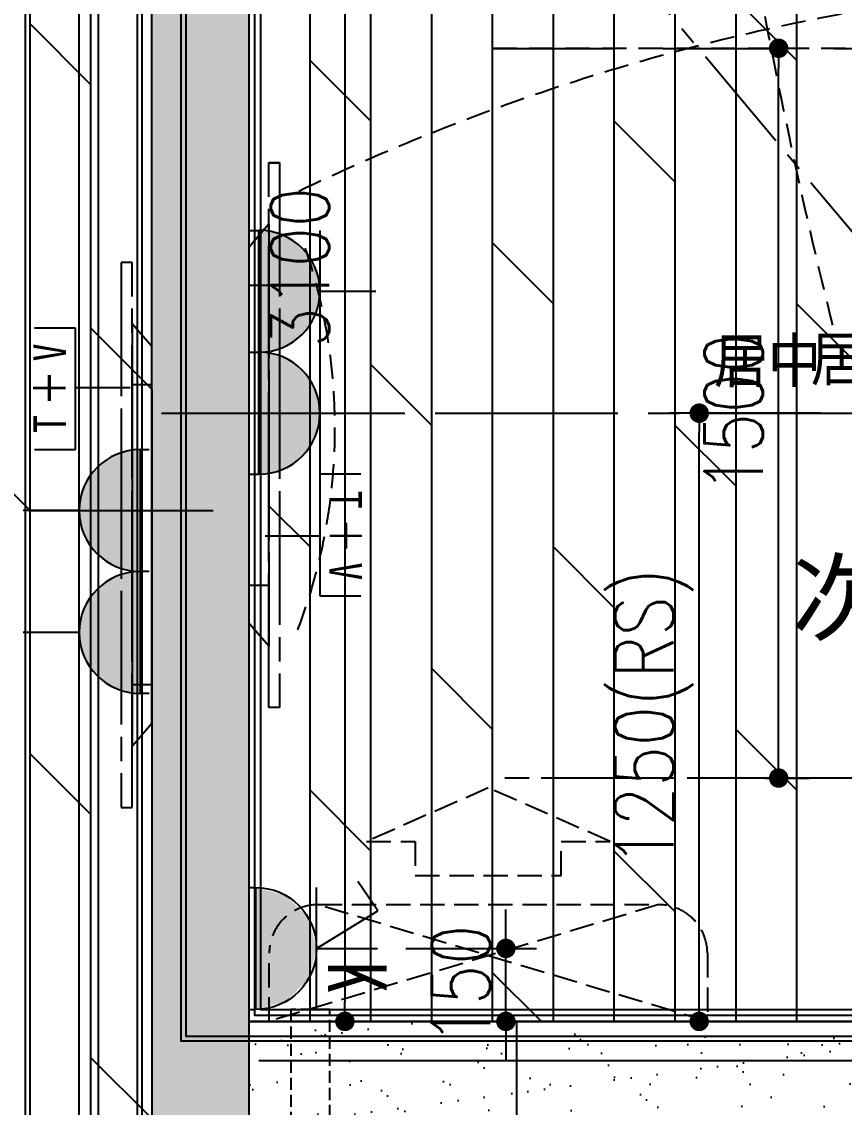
# Model space of a CAD drawing. Header units: inches. Extents: x -2597087 to 134135, y -662679 to 20000.
# Drawn here: x 10958 to 12648, y 6673 to 8905 of the extents above; entities that cross this region are included whole.
import ezdxf
from ezdxf.enums import TextEntityAlignment as Align

# ---------------------------------------------------------------- set-up
doc = ezdxf.new("R2010")
doc.units = ezdxf.units.IN
doc.header["$LTSCALE"] = 100
doc.header["$MEASUREMENT"] = 0
for name, pattern in [('__DASH', [0.35, 0.25, -0.1]), ('CENTER2', [1.125, 0.75, -0.125, 0.125, -0.125]), ('DASH', [0.35, 0.25, -0.1]), ('DASHDOT2', [12.7, 6.35, -3.175, 0, -3.175]), ('HIDDENX2', [0.75, 0.5, -0.25])]:
    doc.linetypes.add(name, pattern=pattern)
doc.layers.get('0').update_dxf_attribs({"linetype": 'CONTINUOUS'})
doc.layers.get('Defpoints').update_dxf_attribs({"linetype": 'CONTINUOUS'})
for name, color, linetype in [('_ARWALL-1', 7, 'CONTINUOUS'), ('AIR', 252, 'DASH'), ('EQUIP-动力', 3, 'CONTINUOUS'), ('floor', 8, 'CONTINUOUS'), ('IRC-MED1', 250, 'CONTINUOUS'), ('P-Furniture(活动家具)', 134, 'CONTINUOUS'), ('PUB_HATCH', 8, 'CONTINUOUS'), ('RC', 1, 'CONTINUOUS'), ('WALL', 7, 'CONTINUOUS'), ('wall-dim', 3, 'CONTINUOUS'), ('WC', 1, 'CONTINUOUS'), ('天花开线', 4, 'CONTINUOUS'), ('家具', 1, 'DASH'), ('空调', 8, 'CONTINUOUS'), ('连线', 6, 'CONTINUOUS')]:
    doc.layers.add(name, color=color, linetype=linetype)
doc.styles.add('_TCH_LABEL', font='COMPLEX', dxfattribs={"bigfont": 'GBCBIG'})
doc.styles.get("Standard").update_dxf_attribs({"font": 'txt.shx', "width": 0.8, "bigfont": 'GBCBIG.shx'})
doc.styles.add('STYLE1', font='stylu.ttf')
doc.styles.add('宋体', font='', dxfattribs={"width": 0.8})
doc.styles.get('宋体').set_extended_font_data('SimSun')
doc.dimstyles.new('50', dxfattribs={"dimscale": 50, "dimtxt": 2.4, "dimasz": 0.8, "dimexe": 1.25, "dimexo": 0.6, "dimgap": 0.65, "dimtad": 1, "dimdec": 0, "dimdsep": 46, "dimtxsty": 'Standard', "dimblk1": 'DOT', "dimblk2": 'DOT', "dimsah": 1, "dimcen": 2.5, "dimclrd": 3, "dimclre": 3, "dimclrt": 3, "dimadec": 0, "dimazin": 0, "dimtfac": 1, "dimtdec": 0, "dimtix": 1, "dimtmove": 2, "dimatfit": 0, "dimldrblk": 'DOT', "dimfxl": 5, "dimfxlon": 1, "dimarcsym": 0})

# ---------------------------------------------------------------- blocks, each defined once
blk = doc.blocks.new('tv')
at = {"layer": '家具', "linetype": 'HIDDENX2'}
for p, q in [((32878.5, 106664.2), (32838.2, 106664.2)), ((32878.5, 106047.4), (32878.5, 106664.2)), ((32878.5, 106047.4), (32838.2, 106047.4))]:
    blk.add_line(p, q, dxfattribs=at)
for points in [[(32815.8, 105795.8), (32838.2, 105795.8), (32838.2, 106915.8), (32815.8, 106915.8)], [(32838.2, 106789.9), (32838.2, 105921.7), (32878.5, 105968.6), (32878.5, 106743.1)]]:
    blk.add_lwpolyline(points, close=True, dxfattribs=at)
blk = doc.blocks.new('A$C23D1377F')
at = {"layer": '家具', "linetype": 'HIDDENX2', "ltscale": 100}
for p, q in [((0, 391.6), (0, 1008.4)), ((0, 1008.4), (40.3, 1008.4)), ((0, 391.6), (40.3, 391.6))]:
    blk.add_line(p, q, dxfattribs=at)
at = {"layer": '家具', "linetype": 'HIDDENX2'}
blk.add_lwpolyline([(62.7, 140), (40.3, 140), (40.3, 1260), (62.7, 1260)], close=True, dxfattribs=at)
at = {"layer": '家具', "linetype": 'HIDDENX2', "ltscale": 100}
blk.add_lwpolyline([(40.3, 1134.1), (40.3, 265.9), (0, 312.7), (0, 1087.3)], close=True, dxfattribs=at)
blk = doc.blocks.new('_Dot')
at = {"color": 0, "linetype": 'ByBlock', "lineweight": -2}
blk.add_line((-0.5, 0), (-1, 0), dxfattribs=at)
at = {"color": 0, "linetype": 'ByBlock', "const_width": 0.5}
blk.add_lwpolyline([(-0.25, 0, 1), (0.25, 0, 1)], format="xyb", close=True, dxfattribs=at)
blk = doc.blocks.new('*D97')
at = {"layer": 'Defpoints', "color": 0, "transparency": 16777216}
for p in [(10798.1, 10149.9), (11024.6, 10149.9), (11025, 6149.9)]:
    blk.add_point(p, dxfattribs=at)
at = {"layer": 'wall-dim', "color": 3, "lineweight": -2, "transparency": 16777216}
for p, q in [((10994.6, 10149.9), (10735.6, 10149.9)), ((10798.1, 6189.9), (10798.1, 10109.9)), ((10995, 6149.9), (10735.6, 6149.9))]:
    blk.add_line(p, q, dxfattribs=at)
at = {"layer": 'wall-dim', "color": 3, "lineweight": -2, "transparency": 16777216, "xscale": 40, "yscale": 40, "zscale": 40}
for p, rotation in [((10798.1, 10149.9), 90), ((10798.1, 6149.9), 270)]:
    blk.add_blockref('_Dot', p, dxfattribs=dict(at, rotation=rotation))
at = {"layer": 'wall-dim', "color": 3, "transparency": 16777216, "insert": (10705.6, 8149.9), "char_height": 120, "attachment_point": 5, "rotation": 90}
blk.add_mtext('4000', dxfattribs=at)
blk = doc.blocks.new('*D98')
at = {"layer": 'Defpoints', "color": 0, "transparency": 16777216}
for p in [(11495.8, 9949.9), (11395.8, 6849.9), (11621.8, 6849.9)]:
    blk.add_point(p, dxfattribs=at)
at = {"layer": 'wall-dim', "color": 3, "lineweight": -2, "transparency": 16777216}
for p, q in [((11525.8, 9949.9), (11684.3, 9949.9)), ((11621.8, 9909.9), (11621.8, 6889.9)), ((11425.8, 6849.9), (11684.3, 6849.9))]:
    blk.add_line(p, q, dxfattribs=at)
at = {"layer": 'wall-dim', "color": 3, "lineweight": -2, "transparency": 16777216, "xscale": 40, "yscale": 40, "zscale": 40}
for p, rotation in [((11621.8, 9949.9), 90), ((11621.8, 6849.9), 270)]:
    blk.add_blockref('_Dot', p, dxfattribs=dict(at, rotation=rotation))
at = {"layer": 'wall-dim', "color": 3, "transparency": 16777216, "insert": (11529.3, 8399.9), "char_height": 120, "attachment_point": 5, "rotation": 90}
blk.add_mtext('3100', dxfattribs=at)
blk = doc.blocks.new('A$C3E602A83')
at = {"layer": '家具', "color": 2, "linetype": 'HIDDENX2'}
blk.add_lwpolyline([(0, 1953.9), (0, 1953.9), (0, 453.9), (2099.9, 453.9), (2099.9, 1953.9)], close=True, dxfattribs=at)
blk = doc.blocks.new('*D192')
at = {"layer": 'Defpoints', "color": 0, "transparency": 16777216}
for p in [(12455.1, 8850.1), (12512.7, 8850.1), (12455.1, 7350.1)]:
    blk.add_point(p, dxfattribs=at)
at = {"layer": 'WC', "color": 3, "lineweight": -2, "transparency": 16777216}
for p, q in [((12485.1, 8850.1), (12575.2, 8850.1)), ((12512.7, 7390.1), (12512.7, 8810.1)), ((12485.1, 7350.1), (12575.2, 7350.1))]:
    blk.add_line(p, q, dxfattribs=at)
at = {"layer": 'WC', "color": 3, "lineweight": -2, "transparency": 16777216, "xscale": 40, "yscale": 40, "zscale": 40}
for p, rotation in [((12512.7, 8850.1), 90), ((12512.7, 7350.1), 270)]:
    blk.add_blockref('_Dot', p, dxfattribs=dict(at, rotation=rotation))
at = {"layer": 'WC', "color": 3, "transparency": 16777216, "insert": (12420.2, 8100.1), "char_height": 120, "attachment_point": 5, "rotation": 90}
blk.add_mtext('1500', dxfattribs=at)
blk = doc.blocks.new('A$C65142D5C')
at = {"layer": '空调', "linetype": 'DASH', "ltscale": 2}
for p, q in [((240, 100), (0, 900)), ((0, 0), (240, 800))]:
    blk.add_line(p, q, dxfattribs=at)
blk.add_lwpolyline([(0, 0), (0, 900), (140, 900, -0.414214), (240, 800), (240, 100, -0.414214), (140, 0)], format="xyb", close=True, dxfattribs=at)
blk.add_lwpolyline([(370, 700), (370, 600), (300, 600), (300, 300), (370, 300), (370, 200), (480, 450)], close=True, dxfattribs=at)
blk = doc.blocks.new('A$C38B7485E')
at = {"layer": 'PUB_HATCH'}
blk.add_hatch(color=6, dxfattribs=at).paths.add_polyline_path([(3199.6, 1800), (3200.7, 2200), (3200.1, 2200), (3200.1, 4400), (3000.1, 4400), (2999, 1800)])
at = {"layer": '_ARWALL-1'}
blk.add_lwpolyline([(3200.1, 5400), (3100.1, 5400), (3100.1, 5500), (2999.7, 5500), (3000.1, 1500), (2650.1, 1500), (2650.1, 1300), (3750.1, 1300), (3750.1, 1500), (3200.1, 1500), (3200.1, 2200), (3200.1, 2200), (3200.1, 5300)], dxfattribs=at)
at = {"layer": 'WALL', "color": 4}
blk.add_line((3200.1, 2200), (5800.1, 2200), dxfattribs=at)
blk = doc.blocks.new('HJ1')
for p, q in [((-337.8, 478), (-337.8, 444.2)), ((-337.8, 444.2), (337.8, 444.2)), ((337.8, 478), (337.8, 444.2)), ((337.8, 106.4), (-337.8, 106.4)), ((0, 106.4), (-209.3, -232)), ((0, 106.4), (0, -231.4)), ((-209.3, -232), (-370.8, -122.7))]:
    blk.add_line(p, q)
blk.add_arc((0, 444.2), 337.8, 180, 0)
for points in [[(292.6, 275.3), (-292.6, 275.3), (337.8, 444.2), (-337.8, 444.2)], [(168.9, 151.7), (-168.9, 151.7), (292.6, 275.3), (-292.6, 275.3)], [(0, 106.4), (0, 106.4), (168.9, 151.7), (-168.9, 151.7)]]:
    blk.add_solid(points)
at = {"style": '_TCH_LABEL', "flags": 9}
blk.add_attdef('A', (0, -231.4), '', height=0.0135, dxfattribs=at)
blk = doc.blocks.new('*D319')
at = {"layer": 'Defpoints', "color": 0, "transparency": 16777216}
for p in [(11717, 6999.9), (11952.5, 6999.9), (11717, 6849.9)]:
    blk.add_point(p, dxfattribs=at)
at = {"layer": 'EQUIP-动力', "color": 3, "lineweight": -2, "transparency": 16777216}
for p, q in [((11952.5, 7039.9), (11952.5, 7079.9)), ((11747, 6999.9), (12015, 6999.9)), ((11952.5, 6849.9), (11952.5, 6999.9)), ((11747, 6849.9), (12015, 6849.9)), ((11952.5, 6809.9), (11952.5, 6769.9))]:
    blk.add_line(p, q, dxfattribs=at)
at = {"layer": 'EQUIP-动力', "color": 3, "lineweight": -2, "transparency": 16777216, "xscale": 40, "yscale": 40, "zscale": 40}
for p, rotation in [((11952.5, 6999.9), 270), ((11952.5, 6849.9), 90)]:
    blk.add_blockref('_Dot', p, dxfattribs=dict(at, rotation=rotation))
at = {"layer": 'EQUIP-动力', "color": 3, "transparency": 16777216, "insert": (11860, 6924.9), "char_height": 120, "attachment_point": 5, "rotation": 90}
blk.add_mtext('150', dxfattribs=at)
blk = doc.blocks.new('safre2cdas')
at = {"linetype": 'ByBlock', "lineweight": -2}
h = blk.add_hatch(color=0, dxfattribs=at)
edge = h.paths.add_edge_path()
edge.add_ellipse((-141.7, 0), major_axis=(-88.6, 88.6), ratio=1, start_angle=135, end_angle=315, ccw=False)
edge.add_line((-141.7, -125.2), (-141.7, 125.2))
at = {"color": 0, "linetype": 'ByBlock', "lineweight": -2}
for p, q in [((-160.3, 125.2), (-141.7, 125.2)), ((-141.7, 125.2), (-141.7, -125.2)), ((-16.4, -125.2), (-16.4, 125.2)), ((-16.4, 0), (98.6, 0)), ((-160.3, -125.2), (-141.7, -125.2))]:
    blk.add_line(p, q, dxfattribs=at)
at = {"color": 0, "linetype": 'ByBlock', "lineweight": -2, "extrusion": (0, 0, -1)}
blk.add_ellipse((-141.7, 0), major_axis=(88.6, 88.6), ratio=1, start_param=-0.785398, end_param=2.356194, dxfattribs=at)
blk = doc.blocks.new('PCG7')
at = {"color": 0, "linetype": 'ByBlock', "lineweight": -2}
for p, q in [((-120.3, 675), (-120.3, 300)), ((995.6, 300), (995.6, 675)), ((-120.3, 300), (995.6, 300)), ((450.5, 300), (450.5, -200.9))]:
    blk.add_line(p, q, dxfattribs=at)
at = {"color": 0, "linetype": 'ByBlock', "lineweight": -2, "style": '宋体', "width": 0.8}
for s, p in [('T', (33.1, 386)), ('＋', (281.9, 384.9)), ('V', (690.3, 386))]:
    blk.add_text(s, height=300, dxfattribs=at).set_placement(p)
blk = doc.blocks.new('*D478')
at = {"layer": 'Defpoints', "color": 0, "transparency": 16777216}
for p in [(12349.5, 8100.1), (12628.9, 8100.1), (12779.6, 6849.9)]:
    blk.add_point(p, dxfattribs=at)
at = {"layer": 'EQUIP-动力', "color": 3, "lineweight": -2, "transparency": 16777216}
for p, q in [((12598.9, 8100.1), (12287, 8100.1)), ((12349.5, 6889.9), (12349.5, 8060.1)), ((12599.5, 6849.9), (12287, 6849.9))]:
    blk.add_line(p, q, dxfattribs=at)
at = {"layer": 'EQUIP-动力', "color": 3, "lineweight": -2, "transparency": 16777216, "xscale": 40, "yscale": 40, "zscale": 40}
for p, rotation in [((12349.5, 8100.1), 90), ((12349.5, 6849.9), 270)]:
    blk.add_blockref('_Dot', p, dxfattribs=dict(at, rotation=rotation))
at = {"layer": 'EQUIP-动力', "color": 3, "transparency": 16777216, "insert": (12257, 7475), "char_height": 120, "attachment_point": 5, "rotation": 90}
blk.add_mtext('1250(RS)', dxfattribs=at)
blk = doc.blocks.new('*D728')
at = {"layer": 'Defpoints', "color": 0, "transparency": 16777216}
for p in [(10798.1, 10149.9), (11024.6, 10149.9), (11025, 6149.9)]:
    blk.add_point(p, dxfattribs=at)
at = {"layer": 'wall-dim', "color": 3, "lineweight": -2, "transparency": 16777216}
for p, q in [((10994.6, 10149.9), (10735.6, 10149.9)), ((10798.1, 6189.9), (10798.1, 10109.9)), ((10995, 6149.9), (10735.6, 6149.9))]:
    blk.add_line(p, q, dxfattribs=at)
at = {"layer": 'wall-dim', "color": 3, "lineweight": -2, "transparency": 16777216, "xscale": 40, "yscale": 40, "zscale": 40}
for p, rotation in [((10798.1, 10149.9), 90), ((10798.1, 6149.9), 270)]:
    blk.add_blockref('_Dot', p, dxfattribs=dict(at, rotation=rotation))
at = {"layer": 'wall-dim', "color": 3, "transparency": 16777216, "insert": (10705.6, 8149.9), "char_height": 120, "attachment_point": 5, "rotation": 90}
blk.add_mtext('4000', dxfattribs=at)
blk = doc.blocks.new('*D729')
at = {"layer": 'Defpoints', "color": 0, "transparency": 16777216}
for p in [(11495.8, 9949.9), (11395.8, 6849.9), (11621.8, 6849.9)]:
    blk.add_point(p, dxfattribs=at)
at = {"layer": 'wall-dim', "color": 3, "lineweight": -2, "transparency": 16777216}
for p, q in [((11525.8, 9949.9), (11684.3, 9949.9)), ((11621.8, 9909.9), (11621.8, 6889.9)), ((11425.8, 6849.9), (11684.3, 6849.9))]:
    blk.add_line(p, q, dxfattribs=at)
at = {"layer": 'wall-dim', "color": 3, "lineweight": -2, "transparency": 16777216, "xscale": 40, "yscale": 40, "zscale": 40}
for p, rotation in [((11621.8, 9949.9), 90), ((11621.8, 6849.9), 270)]:
    blk.add_blockref('_Dot', p, dxfattribs=dict(at, rotation=rotation))
at = {"layer": 'wall-dim', "color": 3, "transparency": 16777216, "insert": (11529.3, 8399.9), "char_height": 120, "attachment_point": 5, "rotation": 90}
blk.add_mtext('3100', dxfattribs=at)

msp = doc.modelspace()

# ---------------------------------------------------------------- hatches: boundary and pattern name
at = {"layer": 'floor'}
h = msp.add_hatch(dxfattribs=at)
h.set_pattern_fill('DOLMIT', color=256, scale=500, angle=90, style=0)
h.set_pattern_definition([(90, (11225, 11149.89), (-125, 8e-15), []), (135, (11225, 11149.9), (-250, -250), [176.777, -353.554])])
h.paths.add_polyline_path([(11224.558, 10149.89), (11224.558, 11046.89), (11225.006, 11046.89), (11225.006, 11149.89), (10225.001, 11149.868), (10225.001, 11089.485), (10225, 10149.896), (9925.006, 10149.89), (8425.001, 10149.879), (8425, 6149.857), (8905.007, 6149.868), (8905.008, 6149.491), (11045.004, 6149.491), (11225, 6149.868)])
edge = h.paths.add_edge_path(flags=16)
edge.add_arc((11122.999, 11059.22), 18.104, 0, 360)
h = msp.add_hatch(dxfattribs=at)
h.set_pattern_fill('DOLMIT', color=256, scale=500, angle=90, style=0)
h.set_pattern_definition([(90, (11425, 9949.87), (-125, 8e-15), []), (135, (11425, 9949.87), (-250, -250), [176.777, -353.554])])
h.paths.add_polyline_path([(11425.001, 9929.868), (11425, 9949.868), (12125, 9949.868), (14025, 9949.868), (14025, 6849.868), (11413.563, 6849.868), (11465.135, 6849.868), (11485.132, 6849.868)])
h = msp.add_hatch(dxfattribs=at)
h.set_pattern_fill('AR-SAND', color=256, scale=66)
h.paths.add_polyline_path([(11425, 6149.868), (14025, 6149.868), (14025, 6849.868), (11425, 6849.868)])

# ---------------------------------------------------------------- linework, layer by layer
at = {"layer": 'AIR'}
msp.add_lwpolyline([(11510.862, 6874.155), (11510.862, 6618.361), (11590.862, 6618.361), (11590.862, 6874.155), (11510.862, 6874.155)], dxfattribs=at)
at = {"layer": 'EQUIP-动力', "color": 8, "linetype": '__DASH', "ltscale": 10}
for p, q in [((11925.08, 7349.831), (11925.08, 8849.831)), ((11925.08, 8849.831), (14025, 8849.831)), ((11465.32, 7494.991), (11465.32, 8614.991)), ((11465.32, 8614.991), (11487.72, 8614.991)), ((11487.72, 8614.991), (11487.72, 7494.991)), ((11425, 8442.262), (11465.32, 8489.096)), ((11465.32, 8489.096), (11465.32, 7620.886)), ((11425, 7667.72), (11425, 8442.262)), ((11184.563, 8409.897), (11162.163, 8409.897)), ((11162.163, 8409.897), (11162.163, 7289.897)), ((11184.563, 7289.897), (11184.563, 8409.897)), ((11425, 7746.588), (11425, 8363.394)), ((11425, 8363.394), (11465.32, 8363.394)), ((11184.563, 8284.001), (11184.563, 7415.792)), ((11224.883, 8237.168), (11184.563, 8284.001)), ((11224.883, 7462.625), (11224.883, 8237.168)), ((11224.883, 8158.3), (11184.563, 8158.3)), ((11224.883, 7541.494), (11224.883, 8158.3)), ((11425, 7746.588), (11465.32, 7746.588)), ((11465.32, 7620.886), (11425, 7667.72)), ((11224.883, 7541.494), (11184.563, 7541.494)), ((11487.72, 7494.991), (11465.32, 7494.991)), ((11184.563, 7415.792), (11224.883, 7462.625)), ((14025, 7349.831), (11925.08, 7349.831)), ((11162.163, 7289.897), (11184.563, 7289.897))]:
    msp.add_line(p, q, dxfattribs=at)
at = {"layer": 'EQUIP-动力', "color": 4, "linetype": 'CENTER2', "ltscale": 5}
for points in [[(11245, 8099.831), (14005, 8099.831)], [(11350.888, 7899.53), (8340.888, 7899.53)]]:
    msp.add_lwpolyline(points, dxfattribs=at)
at = {"layer": 'floor'}
msp.add_line((11975, 6149.868), (11975, 6849.868), dxfattribs=at)
at = {"layer": 'IRC-MED1'}
msp.add_line((11445, 6769.872), (14005, 6769.872), dxfattribs=at)
for points in [[(8035, 6309.872), (8035, 9489.872), (10965, 9489.872), (10965, 6309.872)], [(13965, 9289.872), (11285, 9289.872), (11285, 6809.872), (13965, 6809.872)], [(13955, 9279.872), (11295, 9279.872), (11295, 6819.872), (13955, 6819.872)]]:
    msp.add_lwpolyline(points, close=True, dxfattribs=at)
at = {"layer": 'RC', "color": 2}
msp.add_lwpolyline([(8445, 10129.868), (11205, 10129.868), (11205, 6169.868), (8445, 6169.868)], close=True, dxfattribs=at)
at = {"layer": 'RC', "color": 1}
for points in [[(8455, 10119.868), (11195, 10119.868), (11195, 6179.868), (8455, 6179.868)], [(11425, 9949.868), (14025, 9949.868), (14025, 6849.868), (11425, 6849.868)], [(11437, 9937.868), (14013, 9937.868), (14013, 6861.868), (11437, 6861.868)], [(11449, 9925.868), (14001, 9925.868), (14001, 6873.868), (11449, 6873.868)]]:
    msp.add_lwpolyline(points, close=True, dxfattribs=at)
at = {"layer": 'RC', "color": 8}
for points in [[(8535, 10039.868), (11115, 10039.868), (11115, 6259.868), (8535, 6259.868)], [(8575, 9999.868), (11075, 9999.868), (11075, 6299.868), (8575, 6299.868)]]:
    msp.add_lwpolyline(points, close=True, dxfattribs=at)
at = {"layer": '天花开线', "linetype": 'CENTER2', "ltscale": 3}
msp.add_line((14025, 6849.868), (11425, 9949.868), dxfattribs=at)
at = {"layer": '连线', "color": 2, "linetype": 'HIDDENX2'}
for centre, radius, start, end in [((23771.406, 11054.352), 11487.728, 185.8649205, 194.0018046), ((13468.95, 4505.219), 4492.06, 85.31495, 115.642359), ((10439.832, 8069.148), 1161.559, 339.104842, 19.702751)]:
    msp.add_arc(centre, radius, start, end, dxfattribs=at)

# ---------------------------------------------------------------- block references
at = {"layer": 'EQUIP-动力', "xscale": -1, "rotation": 180}
for p in [(11586.891, 8350.619), (11586.891, 8100.128)]:
    msp.add_blockref('safre2cdas', p, dxfattribs=at)
at = {"layer": 'EQUIP-动力', "xscale": 0.2240000003948813, "yscale": 0.2240000003948813, "zscale": 0.2240000003948813}
for p, rotation in [((11135.366, 8052.061), 90.00000357327134), ((11503.254, 7947.934), 270.0000035732714)]:
    msp.add_blockref('PCG7', p, dxfattribs=dict(at, rotation=rotation))
at = {"layer": 'EQUIP-动力', "xscale": -1}
for p in [(11059.551, 7899.868), (11059.551, 7649.377)]:
    msp.add_blockref('safre2cdas', p, dxfattribs=at)
at = {"layer": 'EQUIP-动力', "color": 5}
ref = msp.add_blockref('HJ1', (11603.167, 6999.853), dxfattribs=dict(at, xscale=-0.3708590045571327, yscale=0.3708590045571327, zscale=0.3708590045571327, rotation=90))
ref.add_attrib('K', 'K', dxfattribs={"height": 120, "rotation": 270, "style": '宋体', "width": 0.796875}).set_placement((11551.269, 6941.143), align=Align.BOTTOM_CENTER)
at = {"layer": 'WALL'}
msp.add_blockref('A$C38B7485E', (8224.867, 4649.868), dxfattribs=at)
at = {"layer": '家具', "linetype": 'HIDDENX2', "xscale": -1}
msp.add_blockref('A$C3E602A83', (14025, 6896.183), dxfattribs=at)
at = {"layer": '家具', "color": 0, "linetype": 'HIDDENX2', "xscale": -1}
msp.add_blockref('tv', (44303.495, -98300.85), dxfattribs=at)
at = {"layer": '家具', "xscale": -1}
msp.add_blockref('A$C23D1377F', (11224.883, 7149.897), dxfattribs=at)
at = {"layer": '空调', "rotation": 89.99999990661851}
msp.add_blockref('A$C65142D5C', (12366.326, 6849.867), dxfattribs=at)

# ---------------------------------------------------------------- texts
at = {"layer": 'EQUIP-动力', "color": 4, "linetype": 'DASHDOT2', "ltscale": 0.1, "style": 'STYLE1', "width": 0.9}
msp.add_text('居床中', height=90, dxfattribs=at).set_placement((12578.451, 8167.097))
at = {"layer": 'P-Furniture(活动家具)', "color": 2, "style": 'STYLE1'}
msp.add_text('次卧一', height=145.1684, dxfattribs=at).set_placement((12538.947, 7648.236))
at = {"layer": '天花开线', "linetype": 'DASHDOT2', "ltscale": 0.1, "style": 'STYLE1', "width": 0.9}
msp.add_text('居中', height=90, dxfattribs=at).set_placement((12379.607, 8163.344))

# ---------------------------------------------------------------- dimensions: what is measured, and where the dimension line sits
at = {"layer": 'EQUIP-动力'}
dim = msp.add_linear_dim(base=(12349.524, 8100.128), p1=(12779.594, 6849.868), p2=(12628.908, 8100.128), angle=90, text='<>(RS)', dimstyle='50', dxfattribs=at)
dim.commit()
dim.dimension.update_dxf_attribs({"geometry": '*D478', "text_midpoint": (12257.024, 7474.998)})
dim = msp.add_linear_dim(base=(11952.541, 6999.868), p1=(11716.951, 6849.868), p2=(11716.951, 6999.868), angle=90, dimstyle='50', dxfattribs=at)
dim.commit()
dim.dimension.update_dxf_attribs({"geometry": '*D319', "text_midpoint": (11860.041, 6924.868)})
at = {"layer": 'wall-dim'}
for base, p1, p2, picture, middle in [((10798.072, 10149.868), (11025, 6149.868), (11024.553, 10149.868), '*D97', (10705.572, 8149.868)), ((10798.072, 10149.868), (11025, 6149.868), (11024.553, 10149.868), '*D728', (10705.572, 8149.868)), ((11621.805, 6849.868), (11495.769, 9949.868), (11395.769, 6849.868), '*D98', (11529.305, 8399.868)), ((11621.805, 6849.868), (11495.769, 9949.868), (11395.769, 6849.868), '*D729', (11529.305, 8399.868))]:
    dim = msp.add_linear_dim(base=base, p1=p1, p2=p2, angle=90, dimstyle='50', dxfattribs=at)
    dim.commit()
    dim.dimension.update_dxf_attribs({"geometry": picture, "text_midpoint": middle})
at = {"layer": 'WC'}
dim = msp.add_linear_dim(base=(12512.73, 8850.128), p1=(12455.146, 7350.128), p2=(12455.146, 8850.128), angle=90, dimstyle='50', dxfattribs=at)
dim.commit()
dim.dimension.update_dxf_attribs({"geometry": '*D192', "text_midpoint": (12420.23, 8100.128)})

doc.saveas('drawing.dxf')
